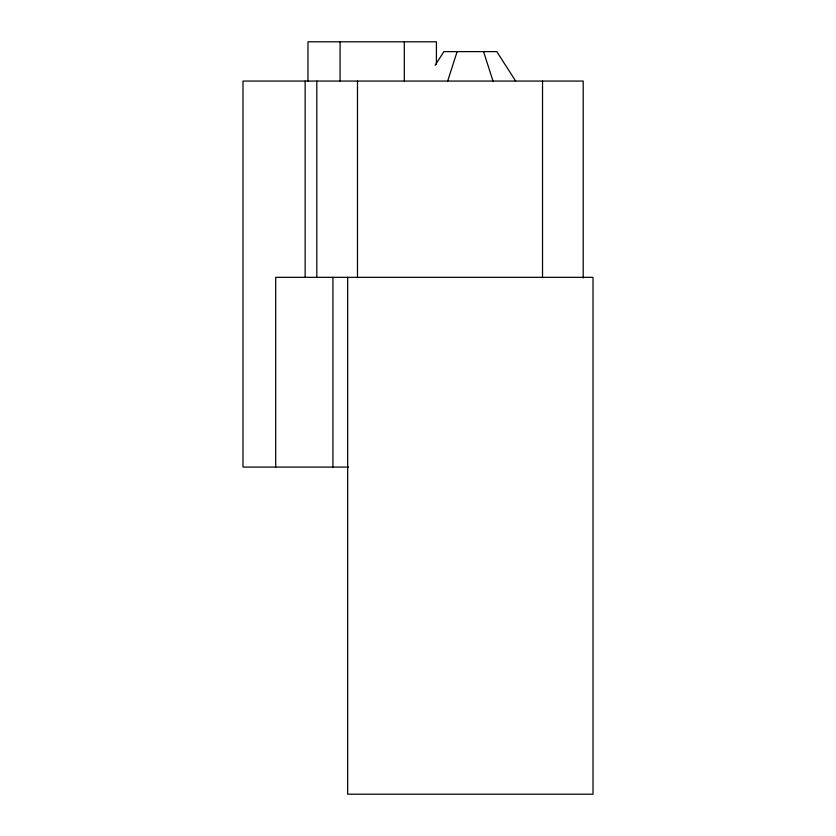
<?xml version="1.0" encoding="UTF-8"?>
<svg xmlns="http://www.w3.org/2000/svg" width="836" height="836" viewBox="0 0 836 836"><rect width="100%" height="100%" fill="white"/><g stroke="black" fill="none" stroke-linecap="round" stroke-linejoin="round"><path stroke-width="1.25" d="M447.678 81.061L457.125 51.613M435.128 65.281L443.895 51.613L496.783 51.613L515.666 81.061M348.57 467.073L242.983 467.073L242.983 81.061L583.204 81.061L583.204 277.97M483.563 51.613L493.01 81.061M542.533 81.061L542.533 277.333M436.413 64.591L436.413 41.8L307.982 41.8L307.982 81.061M404.31 41.8L404.31 81.061M357.484 81.061L357.484 277.333M347.671 277.333L347.671 794.2L593.017 794.2L593.017 277.333L275.702 277.333L275.702 467.073M340.095 41.8L340.095 81.061M332.947 277.333L332.947 467.073M316.813 81.061L316.813 277.333M305.14 81.061L305.14 277.333"/></g></svg>
